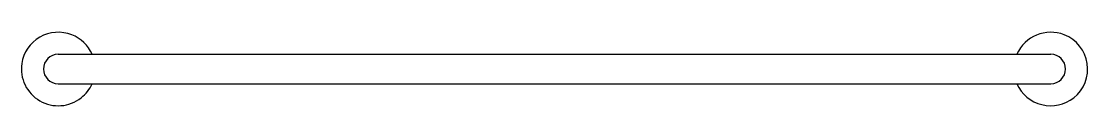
# Model space of a CAD drawing. Header units: metres. Extents: x -22.2 to 22.9, y -1.5 to 1.6.
import ezdxf

# ---------------------------------------------------------------- set-up
doc = ezdxf.new("R2010")
doc.units = ezdxf.units.M

msp = doc.modelspace()

# ---------------------------------------------------------------- linework, layer by layer
at = {"color": 0}
for p, q in [((-20.623, 0.658), (21.377, 0.658)), ((-20.623, -0.592), (21.377, -0.592))]:
    msp.add_line(p, q, dxfattribs=at)
for centre, radius, start, end in [((-20.623, 0.033), 1.562, 68.4857, 171.5096), ((-20.623, 0.033), 1.562, 23.5867, 68.4857), ((21.377, 0.033), 1.562, 68.4857, 156.4133), ((21.377, 0.033), 1.562, 308.4857, 68.4857), ((-20.623, 0.033), 0.625, 90, 270), ((21.377, 0.033), 0.625, 270, 90), ((-20.623, 0.033), 1.562, 171.5096, 308.4857), ((-20.623, 0.033), 1.562, 308.4857, 336.4133), ((21.377, 0.033), 1.562, 203.5867, 308.4857)]:
    msp.add_arc(centre, radius, start, end, dxfattribs=at)

doc.saveas('drawing.dxf')
